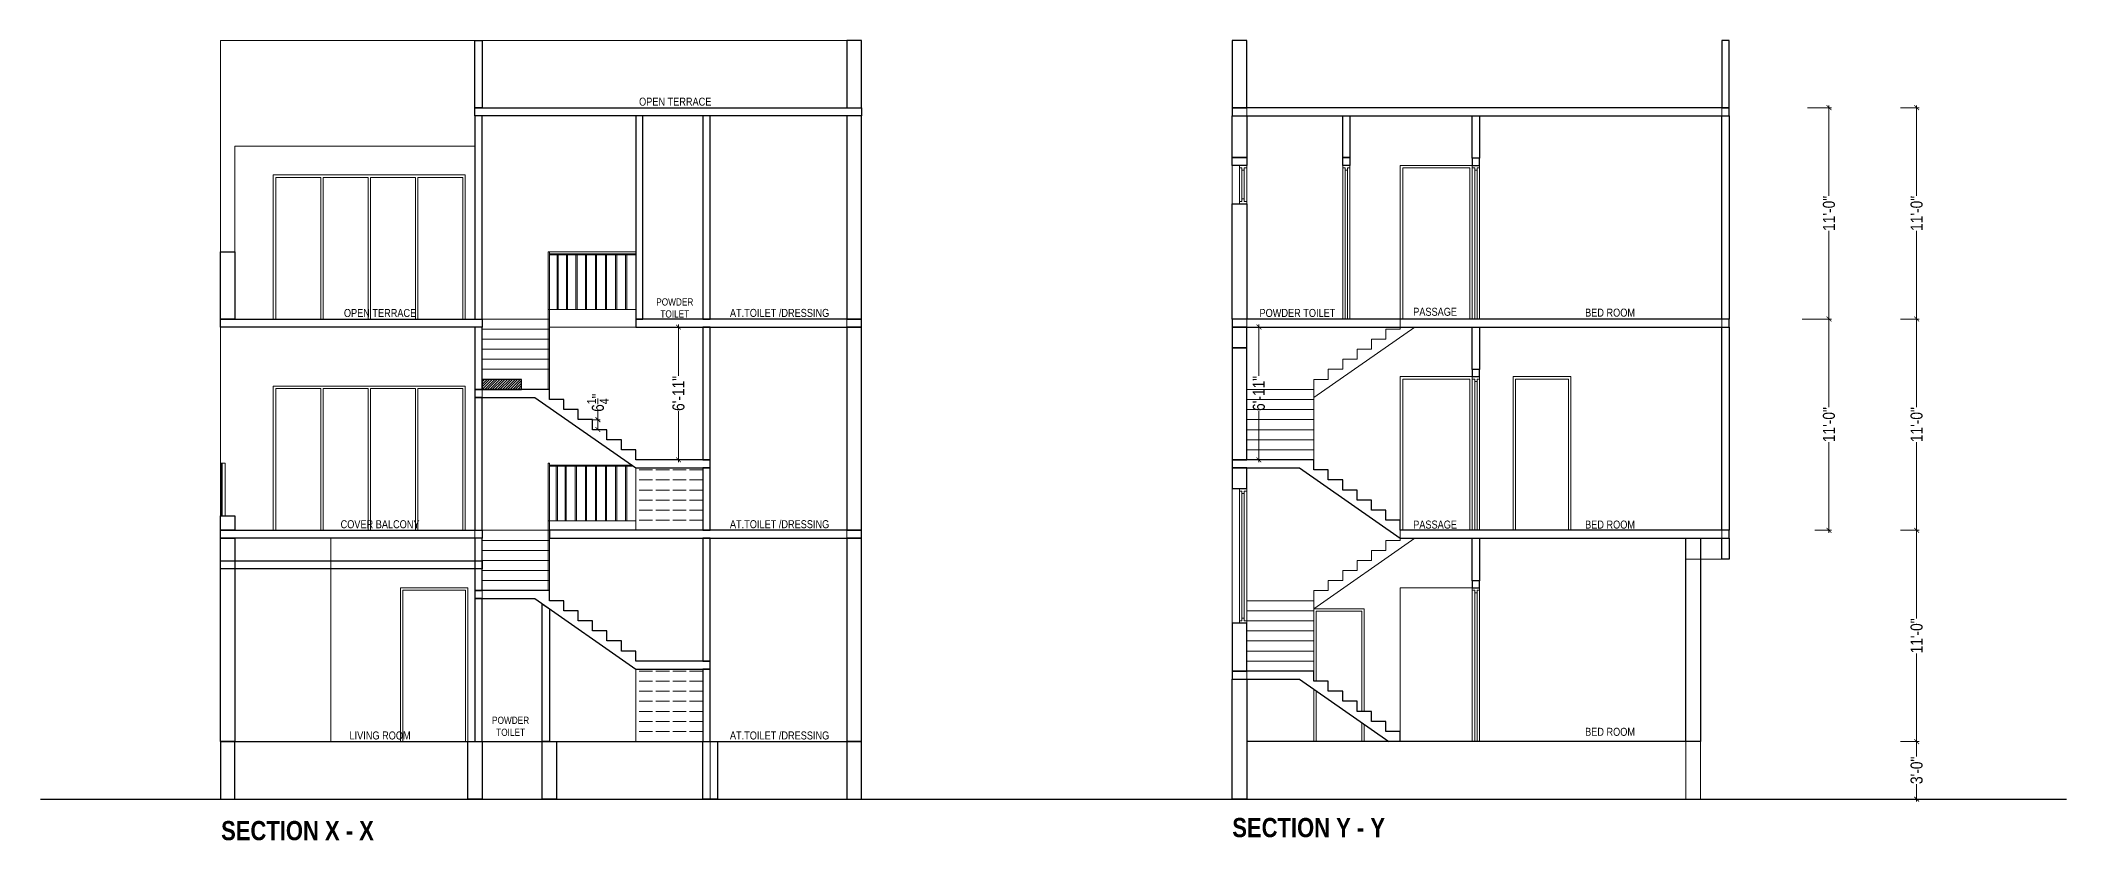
# Model space of a CAD drawing. Header units: millimetres. Extents: x 56222 to 3066687, y -650199 to -121287.
# Drawn here: x 152364 to 153630, y -177091 to -176591 of the extents above; entities that cross this region are included whole.
import ezdxf

# ---------------------------------------------------------------- set-up
doc = ezdxf.new("R2010")
doc.units = ezdxf.units.MM
doc.header["$MEASUREMENT"] = 0
doc.header["$PDMODE"] = 35
doc.linetypes.add('ACAD_ISO02W100', pattern=[15, 12, -3])
doc.layers.get('Defpoints').update_dxf_attribs({"color": 220})
for name, color, linetype, lineweight in [('ELEVATION ( SPIRAL STAIR )', 250, 'Continuous', 9), ('SECTION', 7, 'Continuous', 9), ('SECTION ( DIM )', 250, 'Continuous', 18), ('SECTION ( D~W~RaiL )', 250, 'Continuous', 18), ('SECTION ( PLine )', 251, 'Continuous', 30), ('SECTION ( SLAB PLine )', 104, 'Continuous', 30), ('X_SHEET', 7, 'Continuous', 9)]:
    doc.layers.add(name, color=color, linetype=linetype, lineweight=lineweight)
doc.layers.add('SECTION ( Text )', color=250, linetype='Continuous')
doc.styles.add("Cn_BT_0'-0", font='swissc.ttf')
doc.styles.add('Cn_BT_7½', font='swissc.ttf', dxfattribs={"height": 7.5})
doc.styles.add('KATHA', font='swissc.ttf')
doc.dimstyles.new('Cn_BT_7½', dxfattribs={"dimtxt": 9, "dimasz": 3, "dimexe": 1.5, "dimexo": 0, "dimgap": 0.09, "dimtad": 0, "dimdec": 3, "dimzin": 3, "dimdsep": 46, "dimlunit": 4, "dimtxsty": 'Cn_BT_7½', "dimblk": 'ARCHTICK', "dimcen": 0.09, "dimdle": 1.5, "dimclrd": 251, "dimclre": 251, "dimclrt": 14, "dimadec": 0, "dimazin": 0, "dimtfac": 0.75, "dimtdec": 3, "dimtofl": 0, "dimtmove": 0, "dimatfit": 3, "dimfxl": 0, "dimtolj": 1, "dimtzin": 0, "dimlwd": 15, "dimlwe": 15, "dimarcsym": 0})

# ---------------------------------------------------------------- blocks, each defined once
blk = doc.blocks.new('_ArchTick')
at = {"color": 0, "linetype": 'ByBlock', "const_width": 0.15}
blk.add_lwpolyline([(-0.5, -0.5), (0.5, 0.5)], dxfattribs=at)
blk = doc.blocks.new('*D525')
at = {"layer": 'Defpoints', "color": 0, "transparency": 16777216}
for p in [(153117.7, -176770.2), (153125.3, -176770.2), (153117.7, -176853.2)]:
    blk.add_point(p, dxfattribs=at)
at = {"layer": 'SECTION ( DIM )', "color": 251, "lineweight": 15, "transparency": 16777216}
for p, q in [((153117.7, -176770.2), (153126.8, -176770.2)), ((153125.3, -176768.7), (153125.3, -176800.7)), ((153125.3, -176854.7), (153125.3, -176822.7)), ((153117.7, -176853.2), (153126.8, -176853.2))]:
    blk.add_line(p, q, dxfattribs=at)
at = {"layer": 'SECTION ( DIM )', "color": 251, "lineweight": 15, "transparency": 16777216, "xscale": 3, "yscale": 3, "zscale": 3}
for p, rotation in [((153125.3, -176770.2), 90), ((153125.3, -176853.2), 270)]:
    blk.add_blockref('_ArchTick', p, dxfattribs=dict(at, rotation=rotation))
at = {"layer": 'SECTION ( DIM )', "color": 14, "transparency": 16777216, "insert": (153125.3, -176811.7), "char_height": 7.5, "attachment_point": 5, "rotation": 90, "style": 'Cn_BT_7½'}
blk.add_mtext('\\A1;6\'-11"', dxfattribs=at)
blk = doc.blocks.new('*D526')
at = {"layer": 'Defpoints', "color": 0, "transparency": 16777216}
for p in [(153464.8, -176765.2), (153481.6, -176765.2), (153472.8, -176897.2)]:
    blk.add_point(p, dxfattribs=at)
at = {"layer": 'SECTION ( DIM )', "color": 251, "lineweight": 15, "transparency": 16777216}
for p, q in [((153464.8, -176765.2), (153483.1, -176765.2)), ((153481.6, -176763.7), (153481.6, -176820.3)), ((153481.6, -176898.7), (153481.6, -176842.1)), ((153472.8, -176897.2), (153483.1, -176897.2))]:
    blk.add_line(p, q, dxfattribs=at)
at = {"layer": 'SECTION ( DIM )', "color": 251, "lineweight": 15, "transparency": 16777216, "xscale": 3, "yscale": 3, "zscale": 3}
for p, rotation in [((153481.6, -176765.2), 90), ((153481.6, -176897.2), 270)]:
    blk.add_blockref('_ArchTick', p, dxfattribs=dict(at, rotation=rotation))
at = {"layer": 'SECTION ( DIM )', "color": 14, "transparency": 16777216, "insert": (153481.6, -176831.2), "char_height": 7.5, "attachment_point": 5, "rotation": 90, "style": 'Cn_BT_7½'}
blk.add_mtext('\\A1;11\'-0"', dxfattribs=at)
blk = doc.blocks.new('*D527')
at = {"layer": 'Defpoints', "color": 0, "transparency": 16777216}
for p in [(153468.1, -176633.2), (153481.6, -176633.2), (153464.8, -176765.2)]:
    blk.add_point(p, dxfattribs=at)
at = {"layer": 'SECTION ( DIM )', "color": 251, "lineweight": 15, "transparency": 16777216}
for p, q in [((153468.1, -176633.2), (153483.1, -176633.2)), ((153481.6, -176631.7), (153481.6, -176688.3)), ((153481.6, -176766.7), (153481.6, -176710.1)), ((153464.8, -176765.2), (153483.1, -176765.2))]:
    blk.add_line(p, q, dxfattribs=at)
at = {"layer": 'SECTION ( DIM )', "color": 251, "lineweight": 15, "transparency": 16777216, "xscale": 3, "yscale": 3, "zscale": 3}
for p, rotation in [((153481.6, -176633.2), 90), ((153481.6, -176765.2), 270)]:
    blk.add_blockref('_ArchTick', p, dxfattribs=dict(at, rotation=rotation))
at = {"layer": 'SECTION ( DIM )', "color": 14, "transparency": 16777216, "insert": (153481.6, -176699.2), "char_height": 7.5, "attachment_point": 5, "rotation": 90, "style": 'Cn_BT_7½'}
blk.add_mtext('\\A1;11\'-0"', dxfattribs=at)
blk = doc.blocks.new('*D528')
at = {"layer": 'Defpoints', "color": 0, "transparency": 16777216}
for p in [(153526.2, -176897.2), (153526.2, -177029.2), (153536.4, -177029.2)]:
    blk.add_point(p, dxfattribs=at)
at = {"layer": 'SECTION ( DIM )', "color": 251, "lineweight": 15, "transparency": 16777216}
for p, q in [((153526.2, -176897.2), (153537.9, -176897.2)), ((153536.4, -176895.7), (153536.4, -176952.3)), ((153536.4, -177030.7), (153536.4, -176974.1)), ((153526.2, -177029.2), (153537.9, -177029.2))]:
    blk.add_line(p, q, dxfattribs=at)
at = {"layer": 'SECTION ( DIM )', "color": 251, "lineweight": 15, "transparency": 16777216, "xscale": 3, "yscale": 3, "zscale": 3}
for p, rotation in [((153536.4, -176897.2), 90), ((153536.4, -177029.2), 270)]:
    blk.add_blockref('_ArchTick', p, dxfattribs=dict(at, rotation=rotation))
at = {"layer": 'SECTION ( DIM )', "color": 14, "transparency": 16777216, "insert": (153536.4, -176963.2), "char_height": 7.5, "attachment_point": 5, "rotation": 90, "style": 'Cn_BT_7½'}
blk.add_mtext('\\A1;11\'-0"', dxfattribs=at)
blk = doc.blocks.new('*D529')
at = {"layer": 'Defpoints', "color": 0, "transparency": 16777216}
for p in [(153526.2, -177029.2), (153526.2, -177065.2), (153536.4, -177065.2)]:
    blk.add_point(p, dxfattribs=at)
at = {"layer": 'SECTION', "color": 251, "lineweight": 15, "transparency": 16777216}
for p, q in [((153526.2, -177029.2), (153537.9, -177029.2)), ((153536.4, -177027.7), (153536.4, -177038.6)), ((153536.4, -177066.7), (153536.4, -177055.8)), ((153526.2, -177065.2), (153537.9, -177065.2))]:
    blk.add_line(p, q, dxfattribs=at)
at = {"layer": 'SECTION', "color": 251, "lineweight": 15, "transparency": 16777216, "xscale": 3, "yscale": 3, "zscale": 3}
for p, rotation in [((153536.4, -177029.2), 90), ((153536.4, -177065.2), 270)]:
    blk.add_blockref('_ArchTick', p, dxfattribs=dict(at, rotation=rotation))
at = {"layer": 'SECTION', "color": 14, "transparency": 16777216, "insert": (153536.4, -177047.2), "char_height": 7.5, "attachment_point": 5, "rotation": 90, "style": 'Cn_BT_7½'}
blk.add_mtext('\\A1;3\'-0"', dxfattribs=at)
blk = doc.blocks.new('*D530')
at = {"layer": 'Defpoints', "color": 0, "transparency": 16777216}
for p in [(153526.2, -176765.2), (153536.4, -176765.2), (153526.2, -176897.2)]:
    blk.add_point(p, dxfattribs=at)
at = {"layer": 'SECTION ( DIM )', "color": 251, "lineweight": 15, "transparency": 16777216}
for p, q in [((153526.2, -176765.2), (153537.9, -176765.2)), ((153536.4, -176763.7), (153536.4, -176820.3)), ((153536.4, -176898.7), (153536.4, -176842.1)), ((153526.2, -176897.2), (153537.9, -176897.2))]:
    blk.add_line(p, q, dxfattribs=at)
at = {"layer": 'SECTION ( DIM )', "color": 251, "lineweight": 15, "transparency": 16777216, "xscale": 3, "yscale": 3, "zscale": 3}
for p, rotation in [((153536.4, -176765.2), 90), ((153536.4, -176897.2), 270)]:
    blk.add_blockref('_ArchTick', p, dxfattribs=dict(at, rotation=rotation))
at = {"layer": 'SECTION ( DIM )', "color": 14, "transparency": 16777216, "insert": (153536.4, -176831.2), "char_height": 7.5, "attachment_point": 5, "rotation": 90, "style": 'Cn_BT_7½'}
blk.add_mtext('\\A1;11\'-0"', dxfattribs=at)
blk = doc.blocks.new('*D531')
at = {"layer": 'Defpoints', "color": 0, "transparency": 16777216}
for p in [(153526.2, -176633.2), (153536.4, -176633.2), (153526.2, -176765.2)]:
    blk.add_point(p, dxfattribs=at)
at = {"layer": 'SECTION ( DIM )', "color": 251, "lineweight": 15, "transparency": 16777216}
for p, q in [((153526.2, -176633.2), (153537.9, -176633.2)), ((153536.4, -176631.7), (153536.4, -176688.3)), ((153536.4, -176766.7), (153536.4, -176710.1)), ((153526.2, -176765.2), (153537.9, -176765.2))]:
    blk.add_line(p, q, dxfattribs=at)
at = {"layer": 'SECTION ( DIM )', "color": 251, "lineweight": 15, "transparency": 16777216, "xscale": 3, "yscale": 3, "zscale": 3}
for p, rotation in [((153536.4, -176633.2), 90), ((153536.4, -176765.2), 270)]:
    blk.add_blockref('_ArchTick', p, dxfattribs=dict(at, rotation=rotation))
at = {"layer": 'SECTION ( DIM )', "color": 14, "transparency": 16777216, "insert": (153536.4, -176699.2), "char_height": 7.5, "attachment_point": 5, "rotation": 90, "style": 'Cn_BT_7½'}
blk.add_mtext('\\A1;11\'-0"', dxfattribs=at)
blk = doc.blocks.new('*D535')
at = {"layer": 'Defpoints', "color": 0, "transparency": 16777216}
for p in [(152757, -176770.2), (152757, -176853.2), (152762.6, -176853.2)]:
    blk.add_point(p, dxfattribs=at)
at = {"layer": 'SECTION', "color": 251, "lineweight": 15, "transparency": 16777216}
for p, q in [((152757, -176770.2), (152764.1, -176770.2)), ((152762.6, -176768.7), (152762.6, -176800.7)), ((152762.6, -176854.7), (152762.6, -176822.7)), ((152757, -176853.2), (152764.1, -176853.2))]:
    blk.add_line(p, q, dxfattribs=at)
at = {"layer": 'SECTION', "color": 251, "lineweight": 15, "transparency": 16777216, "xscale": 3, "yscale": 3, "zscale": 3}
for p, rotation in [((152762.6, -176770.2), 90), ((152762.6, -176853.2), 270)]:
    blk.add_blockref('_ArchTick', p, dxfattribs=dict(at, rotation=rotation))
at = {"layer": 'SECTION', "color": 14, "transparency": 16777216, "insert": (152762.6, -176811.7), "char_height": 7.5, "attachment_point": 5, "rotation": 90, "style": 'Cn_BT_7½'}
blk.add_mtext('\\A1;6\'-11"', dxfattribs=at)
blk = doc.blocks.new('*D536')
at = {"layer": 'Defpoints', "color": 0, "transparency": 16777216}
for p in [(152708.9, -176828.1), (152708.9, -176834.3), (152712.2, -176834.3)]:
    blk.add_point(p, dxfattribs=at)
at = {"layer": 'SECTION', "color": 251, "lineweight": 15, "transparency": 16777216}
for p, q in [((152708.9, -176828.1), (152713.7, -176828.1)), ((152712.2, -176828.1), (152712.2, -176822.8)), ((152712.2, -176834.3), (152712.2, -176826.6)), ((152708.9, -176834.3), (152713.7, -176834.3))]:
    blk.add_line(p, q, dxfattribs=at)
at = {"layer": 'SECTION', "color": 251, "lineweight": 15, "transparency": 16777216, "xscale": 3, "yscale": 3, "zscale": 3}
for p, rotation in [((152712.2, -176828.1), 90), ((152712.2, -176834.3), 270)]:
    blk.add_blockref('_ArchTick', p, dxfattribs=dict(at, rotation=rotation))
at = {"layer": 'SECTION', "color": 14, "transparency": 16777216, "insert": (152712.2, -176817.5), "char_height": 7.5, "attachment_point": 5, "rotation": 90, "style": 'Cn_BT_7½'}
blk.add_mtext('\\A1;6{\\H0.75x;\\S1/4;}"', dxfattribs=at)

msp = doc.modelspace()

# ---------------------------------------------------------------- hatches: boundary and pattern name
at = {"layer": 'SECTION'}
h = msp.add_hatch(dxfattribs=at)
h.set_pattern_fill('ANSI31', color=256, scale=9, style=0)
h.set_pattern_definition([(45, (152639.8758, -176809.2004), (-0.795495, 0.795495), [])])
h.paths.add_polyline_path([(152664.5315, -176809.2004), (152664.5315, -176802.9146), (152639.8758, -176802.9146), (152639.8758, -176809.2004)])

# ---------------------------------------------------------------- linework, layer by layer
at = {"layer": 'ELEVATION ( SPIRAL STAIR )', "color": 5}
msp.add_line((152476.3803, -176921.2004), (152635.3758, -176921.2004), dxfattribs=at)
at = {"layer": 'SECTION'}
for p, q in [((152476.3803, -176902.2004), (152476.3803, -176591.2004)), ((152476.3803, -176591.2004), (152876.8758, -176591.2004)), ((152635.3758, -176765.2004), (152635.3758, -176591.2004)), ((152639.8758, -176633.2004), (152639.8758, -176591.2004)), ((152867.8758, -176633.2004), (152867.8758, -176591.2004)), ((152876.8758, -177065.2004), (152876.8758, -176591.2004)), ((153108.7107, -177065.2004), (153108.7107, -176591.2004)), ((153117.7107, -176853.2004), (153117.7107, -176591.2004)), ((153414.7107, -176915.2004), (153414.7107, -176591.2004)), ((153419.2107, -176915.2004), (153419.2107, -176591.2004)), ((152639.8758, -176902.2004), (152639.8758, -176638.2004)), ((152735.8758, -176770.2004), (152735.8758, -176638.2004)), ((152740.3758, -176765.2004), (152740.3758, -176638.2004)), ((152777.8758, -176765.2004), (152777.8758, -176638.2004)), ((152782.3758, -176765.2004), (152782.3758, -176638.2004)), ((152867.8758, -177065.2004), (152867.8758, -176638.2004)), ((153177.7107, -176765.2004), (153177.7107, -176638.2004)), ((153182.2107, -176765.2004), (153182.2107, -176638.2004)), ((153258.7107, -176765.2004), (153258.7107, -176638.2004)), ((153263.2107, -176765.2004), (153263.2107, -176638.2004)), ((153108.7107, -176664.2004), (153117.7107, -176664.2004)), ((153182.2107, -176664.2004), (153177.7107, -176664.2004)), ((153258.7107, -176664.7004), (153263.2107, -176664.7004)), ((153108.7107, -176669.2004), (153117.7107, -176669.2004)), ((153182.2107, -176669.2004), (153177.7107, -176669.2004)), ((153258.7107, -176669.2004), (153263.2107, -176669.2004)), ((153108.7107, -176693.2004), (153117.7107, -176693.2004)), ((152681.1758, -176723.2004), (152735.8758, -176723.2004)), ((152681.8758, -176809.2004), (152681.8758, -176723.2004)), ((152681.8758, -176765.2004), (152639.8758, -176765.2004)), ((152681.1758, -176759.2004), (152735.8758, -176759.2004)), ((153108.7107, -176765.2004), (153182.2107, -176765.2004)), ((152635.3758, -177029.2004), (152635.3758, -176770.2004)), ((152681.8758, -176771.4861), (152639.8758, -176771.4861)), ((152681.8758, -176777.7718), (152639.8758, -176777.7718)), ((152777.8758, -176770.2004), (152681.8758, -176770.2004)), ((152777.8758, -176853.2004), (152777.8758, -176770.2004)), ((152782.3758, -176897.2004), (152782.3758, -176770.2004)), ((153108.7107, -176770.2004), (153182.2107, -176770.2004)), ((153258.7107, -176897.2004), (153258.7107, -176770.2004)), ((153263.2107, -176897.2004), (153263.2107, -176770.2004)), ((152681.8758, -176784.0575), (152639.8758, -176784.0575)), ((152681.8758, -176790.3432), (152639.8758, -176790.3432)), ((152681.8758, -176796.6289), (152639.8758, -176796.6289)), ((153159.7107, -176853.2004), (153159.7107, -176802.9146)), ((153258.7107, -176796.7004), (153263.2107, -176796.7004)), ((153258.7107, -176801.2004), (153263.2107, -176801.2004)), ((153159.7107, -176815.4861), (153117.7107, -176815.4861)), ((152639.8758, -176953.7718), (152639.8758, -176826.7718)), ((153159.7107, -176821.7718), (153117.7107, -176821.7718)), ((153159.7107, -176828.0575), (153117.7107, -176828.0575)), ((153159.7107, -176834.3432), (153117.7107, -176834.3432)), ((153159.7107, -176840.6289), (153117.7107, -176840.6289)), ((152681.8758, -176934.9146), (152681.8758, -176855.2004)), ((153159.7107, -176846.9146), (153117.7107, -176846.9146)), ((152734.3875, -176857.1609), (152733.3852, -176856.4609)), ((152735.8758, -176897.2004), (152735.8758, -176858.2004)), ((152777.8758, -176897.2004), (152777.8758, -176858.2004)), ((153117.7107, -177065.2004), (153117.7107, -176858.2004)), ((153108.7107, -176871.2004), (153117.7107, -176871.2004)), ((152681.1758, -176891.2004), (152735.8758, -176891.2004)), ((152476.3803, -176897.2004), (152639.8758, -176897.2004)), ((152476.3803, -176902.2004), (152476.3803, -176897.2004)), ((152476.3803, -177065.2004), (152476.3803, -176902.2004)), ((152476.3803, -176902.2004), (152639.8758, -176902.2004)), ((152485.3803, -177065.2004), (152485.3803, -176902.2004)), ((152545.3803, -177029.2004), (152545.3803, -176902.2004)), ((152681.8758, -176897.2004), (152639.8758, -176897.2004)), ((152681.8758, -176903.4861), (152639.8758, -176903.4861)), ((152681.8758, -176897.2004), (152876.8758, -176897.2004)), ((152681.8758, -176902.2004), (152876.8758, -176902.2004)), ((152777.8758, -176978.9146), (152777.8758, -176902.2004)), ((152782.3758, -177065.2004), (152782.3758, -176902.2004)), ((153258.7107, -177029.2004), (153258.7107, -176902.2004)), ((153263.2107, -177029.2004), (153263.2107, -176902.2004)), ((153392.2107, -177065.2004), (153392.2107, -176902.2004)), ((153401.2107, -177065.2004), (153401.2107, -176902.2004)), ((152681.8758, -176909.7718), (152639.8758, -176909.7718)), ((152681.8758, -176916.0575), (152639.8758, -176916.0575)), ((153392.2107, -176915.2004), (153419.2107, -176915.2004)), ((152681.8758, -176922.3432), (152639.8758, -176922.3432)), ((152681.8758, -176928.6289), (152639.8758, -176928.6289)), ((153258.7107, -176928.7004), (153263.2107, -176928.7004)), ((153159.7107, -176985.2004), (153159.7107, -176934.9146)), ((153258.7107, -176933.2004), (153263.2107, -176933.2004)), ((153117.7107, -176955.2004), (153108.7107, -176955.2004)), ((153159.7107, -176947.4861), (153117.7107, -176947.4861)), ((153159.7107, -176953.7718), (153117.7107, -176953.7718)), ((152639.8758, -177029.2004), (152639.8758, -176958.7718)), ((153159.7107, -176960.0575), (153117.7107, -176960.0575)), ((153159.7107, -176966.3432), (153117.7107, -176966.3432)), ((153159.7107, -176972.6289), (153117.7107, -176972.6289)), ((153159.7107, -176978.9146), (153117.7107, -176978.9146)), ((152735.8758, -177029.2004), (152735.8758, -176983.9146)), ((152777.8758, -177065.2004), (152777.8758, -176983.9146)), ((152476.3803, -177029.2004), (152876.8758, -177029.2004)), ((152363.8842, -177065.2004), (153028.0594, -177065.2004))]:
    msp.add_line(p, q, dxfattribs=at)
at = {"layer": 'SECTION', "color": 6, "linetype": 'ACAD_ISO02W100', "ltscale": 0.7}
for p, q in [((152777.8758, -176859.4861), (152735.8758, -176859.4861)), ((152777.8758, -176865.7718), (152735.8758, -176865.7718)), ((152777.8758, -176872.0575), (152735.8758, -176872.0575)), ((152777.8758, -176878.3432), (152735.8758, -176878.3432)), ((152777.8758, -176884.6289), (152735.8758, -176884.6289)), ((152777.8758, -176890.9146), (152735.8758, -176890.9146)), ((152777.8758, -176985.2004), (152735.8758, -176985.2004)), ((152777.8758, -176991.4861), (152735.8758, -176991.4861)), ((152777.8758, -176997.7718), (152735.8758, -176997.7718)), ((152777.8758, -177004.0575), (152735.8758, -177004.0575)), ((152777.8758, -177010.3432), (152735.8758, -177010.3432)), ((152777.8758, -177016.6289), (152735.8758, -177016.6289)), ((152777.8758, -177022.9146), (152735.8758, -177022.9146))]:
    msp.add_line(p, q, dxfattribs=at)
at = {"layer": 'SECTION'}
for points in [[(152635.3758, -176633.2004), (152876.8758, -176633.2004), (152876.8758, -176638.2004), (152635.3758, -176638.2004)], [(152485.3803, -176765.2004), (152485.3803, -176657.2004), (152635.3758, -176657.2004), (152635.3758, -176765.2004)], [(152681.8758, -176723.2004), (152681.1758, -176723.2004), (152681.1758, -176809.2004), (152681.8758, -176809.2004)], [(152735.8758, -176724.4609), (152735.8758, -176725.1609), (152681.8758, -176725.1609), (152681.8758, -176724.4609)], [(152687.4039, -176759.2004), (152686.7039, -176759.2004), (152686.7039, -176725.1609), (152687.4039, -176725.1609)], [(152693.2573, -176759.2004), (152692.5573, -176759.2004), (152692.5573, -176725.1609), (152693.2573, -176725.1609)], [(152699.1666, -176759.2004), (152698.4666, -176759.2004), (152698.4666, -176725.1609), (152699.1666, -176725.1609)], [(152705.0758, -176759.2004), (152704.3758, -176759.2004), (152704.3758, -176725.1609), (152705.0758, -176725.1609)], [(152711.3758, -176759.2004), (152710.6758, -176759.2004), (152710.6758, -176725.1609), (152711.3758, -176725.1609)], [(152717.6758, -176759.2004), (152716.9758, -176759.2004), (152716.9758, -176725.1609), (152717.6758, -176725.1609)], [(152723.9758, -176759.2004), (152723.2758, -176759.2004), (152723.2758, -176725.1609), (152723.9758, -176725.1609)], [(152730.2758, -176759.2004), (152729.5758, -176759.2004), (152729.5758, -176725.1609), (152730.2758, -176725.1609)], [(152476.3803, -176765.2004), (152639.8758, -176765.2004), (152639.8758, -176770.2004), (152476.3803, -176770.2004)], [(152735.8758, -176770.2004), (152876.8758, -176770.2004), (152876.8758, -176765.2004), (152735.8758, -176765.2004)], [(152782.3758, -176858.2004), (152782.3758, -176853.2004), (152735.8758, -176853.2004), (152735.8758, -176846.9146), (152726.8758, -176846.9146), (152726.8758, -176840.6289), (152717.8758, -176840.6289), (152717.8758, -176834.3432), (152708.8758, -176834.3432), (152708.8758, -176828.0575), (152699.8758, -176828.0575), (152699.8758, -176821.7718), (152690.8758, -176821.7718), (152690.8758, -176815.4861), (152681.8758, -176815.4861), (152681.8758, -176809.2004), (152635.3758, -176809.2004), (152635.3758, -176814.2004), (152672.8758, -176814.2004), (152735.8758, -176858.2004)], [(152681.8758, -176855.2004), (152681.1758, -176855.2004), (152681.1758, -176934.9146), (152681.8758, -176934.9146)], [(152733.3852, -176856.4609), (152734.3875, -176857.1609), (152681.8758, -176857.1609), (152681.8758, -176856.4609)], [(152686.8993, -176891.2004), (152686.1993, -176891.2004), (152686.1993, -176857.1609), (152686.8993, -176857.1609)], [(152692.4758, -176891.2004), (152691.7758, -176891.2004), (152691.7758, -176857.1609), (152692.4758, -176857.1609)], [(152698.7758, -176891.2004), (152698.0758, -176891.2004), (152698.0758, -176857.1609), (152698.7758, -176857.1609)], [(152705.0758, -176891.2004), (152704.3758, -176891.2004), (152704.3758, -176857.1609), (152705.0758, -176857.1609)], [(152711.3758, -176891.2004), (152710.6758, -176891.2004), (152710.6758, -176857.1609), (152711.3758, -176857.1609)], [(152717.6758, -176891.2004), (152716.9758, -176891.2004), (152716.9758, -176857.1609), (152717.6758, -176857.1609)], [(152723.9758, -176891.2004), (152723.2758, -176891.2004), (152723.2758, -176857.1609), (152723.9758, -176857.1609)], [(152730.2758, -176891.2004), (152729.5758, -176891.2004), (152729.5758, -176857.1609), (152730.2758, -176857.1609)], [(153419.2107, -176915.2004), (153414.7107, -176915.2004), (153414.7107, -176902.2004), (153419.2107, -176902.2004)], [(152782.3758, -176983.9146), (152782.3758, -176978.9146), (152735.8758, -176978.9146), (152735.8758, -176972.6289), (152726.8758, -176972.6289), (152726.8758, -176966.3432), (152717.8758, -176966.3432), (152717.8758, -176960.0575), (152708.8758, -176960.0575), (152708.8758, -176953.7718), (152699.8758, -176953.7718), (152699.8758, -176947.4861), (152690.8758, -176947.4861), (152690.8758, -176941.2004), (152681.8758, -176941.2004), (152681.8758, -176934.9146), (152635.3758, -176934.9146), (152635.3758, -176939.9146), (152672.8758, -176939.9146), (152735.8758, -176983.9146)]]:
    msp.add_lwpolyline(points, close=True, dxfattribs=at)
for points in [[(152476.3803, -176765.2004), (152476.3803, -176723.2004), (152485.3803, -176723.2004), (152485.3803, -176765.2004)], [(153260.2107, -176765.2004), (153213.7107, -176765.2004), (153213.7107, -176771.4861), (153204.7107, -176771.4861), (153204.7107, -176777.7718), (153195.7107, -176777.7718), (153195.7107, -176784.0575), (153186.7107, -176784.0575), (153186.7107, -176790.3432), (153177.7107, -176790.3432), (153177.7107, -176796.6289), (153168.7107, -176796.6289), (153168.7107, -176802.9146), (153159.7107, -176802.9146), (153159.7107, -176809.2004), (153117.7107, -176809.2004)], [(153159.7107, -176814.2004), (153222.7107, -176770.2004), (153291.2499, -176770.2004)], [(152476.3803, -176897.2004), (152476.3803, -176888.2004), (152485.3803, -176888.2004), (152485.3803, -176897.2004)], [(153260.2107, -176897.2004), (153213.7107, -176897.2004), (153213.7107, -176903.4861), (153204.7107, -176903.4861), (153204.7107, -176909.7718), (153195.7107, -176909.7718), (153195.7107, -176916.0575), (153186.7107, -176916.0575), (153186.7107, -176922.3432), (153177.7107, -176922.3432), (153177.7107, -176928.6289), (153168.7107, -176928.6289), (153168.7107, -176934.9146), (153159.7107, -176934.9146), (153159.7107, -176941.2004), (153117.7107, -176941.2004)], [(153159.7107, -176946.2004), (153222.7107, -176902.2004), (153291.2499, -176902.2004)], [(153159.7107, -176991.4861), (153159.7107, -176946.2004), (153191.2107, -176946.2004), (153191.2107, -177010.3432)], [(153161.2107, -176991.4861), (153161.2107, -176947.7004), (153189.7107, -176947.7004), (153189.7107, -177010.3432)], [(153159.7107, -177029.2004), (153159.7107, -176996.4861)], [(153161.2107, -177029.2004), (153161.2107, -176997.5337)], [(153189.7107, -177017.4384), (153189.7107, -177029.2004)], [(153191.2107, -177018.4861), (153191.2107, -177029.2004)]]:
    msp.add_lwpolyline(points, dxfattribs=at)
at = {"layer": 'SECTION ( D~W~RaiL )'}
for points in [[(152509.3758, -176765.2004), (152509.3758, -176675.2004), (152629.3758, -176675.2004), (152629.3758, -176765.2004), (152509.3758, -176765.2004)], [(153258.7107, -176765.2004), (153258.7107, -176669.2004), (153213.7107, -176669.2004), (153213.7107, -176765.2004)], [(153257.2107, -176765.2004), (153257.2107, -176670.7004), (153215.2107, -176670.7004), (153215.2107, -176765.2004)], [(153258.7107, -176897.2004), (153258.7107, -176801.2004), (153213.7107, -176801.2004), (153213.7107, -176897.2004)], [(153257.2107, -176897.2004), (153257.2107, -176802.7004), (153215.2107, -176802.7004), (153215.2107, -176897.2004)], [(153284.2107, -176897.2004), (153284.2107, -176801.2004), (153320.2107, -176801.2004), (153320.2107, -176897.2004)], [(153285.7107, -176897.2004), (153285.7107, -176802.7004), (153318.7107, -176802.7004), (153318.7107, -176897.2004)], [(152509.3758, -176897.2004), (152509.3758, -176807.2004), (152629.3758, -176807.2004), (152629.3758, -176897.2004), (152509.3758, -176897.2004)], [(152588.8803, -177029.2004), (152588.8803, -176933.2004), (152630.8803, -176933.2004), (152630.8803, -177029.2004)], [(152590.3803, -177029.2004), (152590.3803, -176934.7004), (152629.3803, -176934.7004), (152629.3803, -177029.2004)], [(153258.7107, -177029.2004), (153258.7107, -176933.2004), (153213.7107, -176933.2004), (153213.7107, -177029.2004)]]:
    msp.add_lwpolyline(points, dxfattribs=at)
for points in [[(152510.8758, -176765.2004), (152539.0008, -176765.2004), (152539.0008, -176676.7004), (152510.8758, -176676.7004)], [(152540.5008, -176765.2004), (152568.6258, -176765.2004), (152568.6258, -176676.7004), (152540.5008, -176676.7004)], [(152570.1258, -176765.2004), (152598.2508, -176765.2004), (152598.2508, -176676.7004), (152570.1258, -176676.7004)], [(152599.7508, -176765.2004), (152627.8758, -176765.2004), (152627.8758, -176676.7004), (152599.7508, -176676.7004)], [(153117.7107, -176693.2004), (153117.7107, -176691.7004), (153116.2107, -176691.7004), (153116.2107, -176690.2004), (153114.7107, -176690.2004), (153114.7107, -176672.2004), (153116.2107, -176672.2004), (153116.2107, -176670.7004), (153117.7107, -176670.7004), (153117.7107, -176669.2004), (153113.2107, -176669.2004), (153113.2107, -176670.7004), (153114.7107, -176670.7004), (153114.7107, -176672.2004), (153116.2107, -176672.2004), (153116.2107, -176690.2004), (153114.7107, -176690.2004), (153114.7107, -176691.7004), (153113.2107, -176691.7004), (153113.2107, -176693.2004), (153117.7107, -176693.2004), (153117.7107, -176669.2004), (153113.2107, -176669.2004), (153113.2107, -176693.2004)], [(153182.2107, -176765.2004), (153182.2107, -176765.2004), (153180.7107, -176765.2004), (153180.7107, -176765.2004), (153179.2107, -176765.2004), (153179.2107, -176672.2004), (153180.7107, -176672.2004), (153180.7107, -176670.7004), (153182.2107, -176670.7004), (153182.2107, -176669.2004), (153177.7107, -176669.2004), (153177.7107, -176670.7004), (153179.2107, -176670.7004), (153179.2107, -176672.2004), (153180.7107, -176672.2004), (153180.7107, -176765.2004), (153179.2107, -176765.2004), (153179.2107, -176765.2004), (153177.7107, -176765.2004), (153177.7107, -176765.2004), (153182.2107, -176765.2004), (153182.2107, -176669.2004), (153177.7107, -176669.2004), (153177.7107, -176765.2004)], [(153263.2107, -176765.2004), (153263.2107, -176765.2004), (153261.7107, -176765.2004), (153261.7107, -176765.2004), (153260.2107, -176765.2004), (153260.2107, -176672.2004), (153261.7107, -176672.2004), (153261.7107, -176670.7004), (153263.2107, -176670.7004), (153263.2107, -176669.2004), (153258.7107, -176669.2004), (153258.7107, -176670.7004), (153260.2107, -176670.7004), (153260.2107, -176672.2004), (153261.7107, -176672.2004), (153261.7107, -176765.2004), (153260.2107, -176765.2004), (153260.2107, -176765.2004), (153258.7107, -176765.2004), (153258.7107, -176765.2004), (153263.2107, -176765.2004), (153263.2107, -176669.2004), (153258.7107, -176669.2004), (153258.7107, -176765.2004)], [(153263.2107, -176897.2004), (153263.2107, -176897.2004), (153261.7107, -176897.2004), (153261.7107, -176897.2004), (153260.2107, -176897.2004), (153260.2107, -176804.2004), (153261.7107, -176804.2004), (153261.7107, -176802.7004), (153263.2107, -176802.7004), (153263.2107, -176801.2004), (153258.7107, -176801.2004), (153258.7107, -176802.7004), (153260.2107, -176802.7004), (153260.2107, -176804.2004), (153261.7107, -176804.2004), (153261.7107, -176897.2004), (153260.2107, -176897.2004), (153260.2107, -176897.2004), (153258.7107, -176897.2004), (153258.7107, -176897.2004), (153263.2107, -176897.2004), (153263.2107, -176801.2004), (153258.7107, -176801.2004), (153258.7107, -176897.2004)], [(152510.8758, -176897.2004), (152539.0008, -176897.2004), (152539.0008, -176808.7004), (152510.8758, -176808.7004)], [(152540.5008, -176897.2004), (152568.6258, -176897.2004), (152568.6258, -176808.7004), (152540.5008, -176808.7004)], [(152570.1258, -176897.2004), (152598.2508, -176897.2004), (152598.2508, -176808.7004), (152570.1258, -176808.7004)], [(152599.7508, -176897.2004), (152627.8758, -176897.2004), (152627.8758, -176808.7004), (152599.7508, -176808.7004)], [(152476.3803, -176888.2004), (152476.3803, -176855.2004), (152479.3803, -176855.2004), (152479.3803, -176888.2004), (152477.4702, -176888.2004), (152477.4702, -176855.2004), (152479.3803, -176855.2004), (152479.3803, -176888.2004), (152477.0803, -176888.2004), (152477.0803, -176855.2004), (152479.3803, -176855.2004), (152479.3803, -176888.2004), (152476.3803, -176888.2004)], [(153117.7107, -176955.2004), (153117.7107, -176953.7004), (153116.2107, -176953.7004), (153116.2107, -176952.2004), (153114.7107, -176952.2004), (153114.7107, -176874.2004), (153116.2107, -176874.2004), (153116.2107, -176872.7004), (153117.7107, -176872.7004), (153117.7107, -176871.2004), (153113.2107, -176871.2004), (153113.2107, -176872.7004), (153114.7107, -176872.7004), (153114.7107, -176874.2004), (153116.2107, -176874.2004), (153116.2107, -176952.2004), (153114.7107, -176952.2004), (153114.7107, -176953.7004), (153113.2107, -176953.7004), (153113.2107, -176955.2004), (153117.7107, -176955.2004), (153117.7107, -176871.2004), (153113.2107, -176871.2004), (153113.2107, -176955.2004)], [(153263.2107, -177029.2004), (153263.2107, -177029.2004), (153261.7107, -177029.2004), (153261.7107, -177029.2004), (153260.2107, -177029.2004), (153260.2107, -176936.2004), (153261.7107, -176936.2004), (153261.7107, -176934.7004), (153263.2107, -176934.7004), (153263.2107, -176933.2004), (153258.7107, -176933.2004), (153258.7107, -176934.7004), (153260.2107, -176934.7004), (153260.2107, -176936.2004), (153261.7107, -176936.2004), (153261.7107, -177029.2004), (153260.2107, -177029.2004), (153260.2107, -177029.2004), (153258.7107, -177029.2004), (153258.7107, -177029.2004), (153263.2107, -177029.2004), (153263.2107, -176933.2004), (153258.7107, -176933.2004), (153258.7107, -177029.2004)]]:
    msp.add_lwpolyline(points, close=True, dxfattribs=at)
at = {"layer": 'SECTION ( PLine )'}
msp.add_line((152476.3803, -177029.2004), (152876.8758, -177029.2004), dxfattribs=at)
for points in [[(152635.3758, -176591.2004), (152639.8758, -176591.2004), (152639.8758, -176633.2004), (152635.3758, -176633.2004)], [(152867.8758, -176633.2004), (152876.8758, -176633.2004), (152876.8758, -176591.2004), (152867.8758, -176591.2004)], [(153108.7107, -176633.2004), (153117.7107, -176633.2004), (153117.7107, -176591.2004), (153108.7107, -176591.2004)], [(153414.7107, -176633.2004), (153419.2107, -176633.2004), (153419.2107, -176591.2004), (153414.7107, -176591.2004)], [(152635.3758, -176765.2004), (152639.8758, -176765.2004), (152639.8758, -176638.2004), (152635.3758, -176638.2004)], [(152735.8758, -176765.2004), (152740.3758, -176765.2004), (152740.3758, -176638.2004), (152735.8758, -176638.2004)], [(152777.8758, -176765.2004), (152782.3758, -176765.2004), (152782.3758, -176638.2004), (152777.8758, -176638.2004)], [(152867.8758, -176765.2004), (152876.8758, -176765.2004), (152876.8758, -176638.2004), (152867.8758, -176638.2004)], [(153117.7107, -176664.2004), (153108.7107, -176664.2004), (153108.7107, -176638.2004), (153117.7107, -176638.2004)], [(153182.2107, -176664.2004), (153177.7107, -176664.2004), (153177.7107, -176638.2004), (153182.2107, -176638.2004)], [(153263.2107, -176664.7004), (153258.7107, -176664.7004), (153258.7107, -176638.2004), (153263.2107, -176638.2004)], [(153419.2107, -176765.2004), (153414.7107, -176765.2004), (153414.7107, -176638.2004), (153419.2107, -176638.2004)], [(153108.7107, -176693.2004), (153117.7107, -176693.2004), (153117.7107, -176765.2004), (153108.7107, -176765.2004)], [(152476.3803, -176723.2004), (152485.3803, -176723.2004), (152485.3803, -176765.2004), (152476.3803, -176765.2004)], [(152635.3758, -176809.2004), (152639.8758, -176809.2004), (152639.8758, -176770.2004), (152635.3758, -176770.2004)], [(152777.8758, -176853.2004), (152782.3758, -176853.2004), (152782.3758, -176770.2004), (152777.8758, -176770.2004)], [(152867.8758, -176897.2004), (152876.8758, -176897.2004), (152876.8758, -176770.2004), (152867.8758, -176770.2004)], [(153263.2107, -176796.7004), (153258.7107, -176796.7004), (153258.7107, -176770.2004), (153263.2107, -176770.2004)], [(153419.2107, -176897.2004), (153414.7107, -176897.2004), (153414.7107, -176770.2004), (153419.2107, -176770.2004)], [(153108.7107, -176853.2004), (153117.7107, -176853.2004), (153117.7107, -176783.2004), (153108.7107, -176783.2004)], [(152664.5315, -176809.2004), (152664.5315, -176802.9146), (152639.8758, -176802.9146), (152639.8758, -176809.2004)], [(152635.3758, -176897.2004), (152639.8758, -176897.2004), (152639.8758, -176814.2004), (152635.3758, -176814.2004)], [(152777.8758, -176897.2004), (152782.3758, -176897.2004), (152782.3758, -176858.2004), (152777.8758, -176858.2004)], [(152777.8758, -176897.2004), (152782.3758, -176897.2004), (152782.3758, -176858.2004), (152777.8758, -176858.2004)], [(152476.3803, -176888.2004), (152485.3803, -176888.2004), (152485.3803, -176897.2004), (152476.3803, -176897.2004)], [(152485.3803, -177029.2004), (152476.3803, -177029.2004), (152476.3803, -176902.2004), (152485.3803, -176902.2004)], [(152635.3758, -176934.9146), (152639.8758, -176934.9146), (152639.8758, -176902.2004), (152635.3758, -176902.2004)], [(152777.8758, -176978.9146), (152782.3758, -176978.9146), (152782.3758, -176902.2004), (152777.8758, -176902.2004)], [(152867.8758, -177029.2004), (152876.8758, -177029.2004), (152876.8758, -176902.2004), (152867.8758, -176902.2004)], [(153263.2107, -176928.7004), (153258.7107, -176928.7004), (153258.7107, -176902.2004), (153263.2107, -176902.2004)], [(153401.2107, -177029.2004), (153392.2107, -177029.2004), (153392.2107, -176902.2004), (153401.2107, -176902.2004)], [(153419.2107, -176915.2004), (153414.7107, -176915.2004), (153414.7107, -176902.2004), (153419.2107, -176902.2004)], [(152635.3758, -177029.2004), (152639.8758, -177029.2004), (152639.8758, -176939.9146), (152635.3758, -176939.9146)], [(152681.8758, -177029.2004), (152677.3758, -177029.2004), (152677.3758, -176943.0575), (152681.8758, -176946.2004)], [(153108.7107, -176985.2004), (153117.7107, -176985.2004), (153117.7107, -176955.2004), (153108.7107, -176955.2004)], [(152777.8758, -177029.2004), (152782.3758, -177029.2004), (152782.3758, -176983.9146), (152777.8758, -176983.9146)], [(153117.7107, -177065.2004), (153108.7107, -177065.2004), (153108.7107, -176990.2004), (153117.7107, -176990.2004)], [(152476.3803, -177065.2004), (152485.3803, -177065.2004), (152485.3803, -177029.2004), (152476.3803, -177029.2004)], [(152639.8758, -177065.2004), (152630.8758, -177065.2004), (152630.8758, -177029.2004), (152639.8758, -177029.2004)], [(152686.3758, -177065.2004), (152677.3758, -177065.2004), (152677.3758, -177029.2004), (152686.3758, -177029.2004)], [(152786.8758, -177065.2004), (152777.8758, -177065.2004), (152777.8758, -177029.2004), (152786.8758, -177029.2004)], [(152867.8758, -177065.2004), (152876.8758, -177065.2004), (152876.8758, -177029.2004), (152867.8758, -177029.2004)]]:
    msp.add_lwpolyline(points, close=True, dxfattribs=at)
for points in [[(153401.2107, -177029.2004), (153117.7107, -177029.2004)], [(152363.8842, -177065.2004), (153028.0593, -177065.2004)], [(152965.8566, -177065.2004), (153630.0317, -177065.2004)]]:
    msp.add_lwpolyline(points, dxfattribs=at)
at = {"layer": 'SECTION ( SLAB PLine )', "color": 1}
for points in [[(152635.3758, -176633.2004), (152876.8758, -176633.2004), (152876.8758, -176638.2004), (152635.3758, -176638.2004)], [(153108.7107, -176638.2004), (153419.2107, -176638.2004), (153419.2107, -176633.2004), (153108.7107, -176633.2004)], [(153117.7107, -176669.2004), (153108.7107, -176669.2004), (153108.7107, -176664.2004), (153117.7107, -176664.2004)], [(153182.2107, -176669.2004), (153177.7107, -176669.2004), (153177.7107, -176664.2004), (153182.2107, -176664.2004)], [(153258.7107, -176669.2004), (153263.2107, -176669.2004), (153263.2107, -176664.7004), (153258.7107, -176664.7004)], [(152476.3803, -176765.2004), (152639.8758, -176765.2004), (152639.8758, -176770.2004), (152476.3803, -176770.2004)], [(152735.8758, -176770.2004), (152876.8758, -176770.2004), (152876.8758, -176765.2004), (152735.8758, -176765.2004)], [(153108.7107, -176770.2004), (153419.2107, -176770.2004), (153419.2107, -176765.2004), (153108.7107, -176765.2004)], [(153108.7107, -176783.2004), (153117.7107, -176783.2004), (153117.7107, -176770.2004), (153108.7107, -176770.2004)], [(153258.7107, -176801.2004), (153263.2107, -176801.2004), (153263.2107, -176796.7004), (153258.7107, -176796.7004)], [(152782.3758, -176858.2004), (152782.3758, -176853.2004), (152735.8758, -176853.2004), (152735.8758, -176846.9146), (152726.8758, -176846.9146), (152726.8758, -176840.6289), (152717.8758, -176840.6289), (152717.8758, -176834.3432), (152708.8758, -176834.3432), (152708.8758, -176828.0575), (152699.8758, -176828.0575), (152699.8758, -176821.7718), (152690.8758, -176821.7718), (152690.8758, -176815.4861), (152681.8758, -176815.4861), (152681.8758, -176809.2004), (152635.3758, -176809.2004), (152635.3758, -176814.2004), (152672.8758, -176814.2004), (152735.8758, -176858.2004)], [(153419.2107, -176902.2004), (153419.2107, -176897.2004), (153213.7107, -176897.2004), (153213.7107, -176890.9146), (153204.7107, -176890.9146), (153204.7107, -176884.6289), (153195.7107, -176884.6289), (153195.7107, -176878.3432), (153186.7107, -176878.3432), (153186.7107, -176872.0575), (153177.7107, -176872.0575), (153177.7107, -176865.7718), (153168.7107, -176865.7718), (153168.7107, -176859.4861), (153159.7107, -176859.4861), (153159.7107, -176853.2004), (153108.7107, -176853.2004), (153108.7107, -176858.2004), (153150.7107, -176858.2004), (153213.7107, -176902.2004)], [(153108.7107, -176871.2004), (153117.7107, -176871.2004), (153117.7107, -176858.2004), (153108.7107, -176858.2004)], [(152476.3803, -176897.2004), (152639.8758, -176897.2004), (152639.8758, -176902.2004), (152476.3803, -176902.2004)], [(152681.8758, -176902.2004), (152876.8758, -176902.2004), (152876.8758, -176897.2004), (152681.8758, -176897.2004)], [(152476.3803, -176916.2004), (152639.8758, -176916.2004), (152639.8758, -176921.2004), (152476.3803, -176921.2004)], [(153258.7107, -176933.2004), (153263.2107, -176933.2004), (153263.2107, -176928.7004), (153258.7107, -176928.7004)], [(152782.3758, -176983.9146), (152782.3758, -176978.9146), (152735.8758, -176978.9146), (152735.8758, -176972.6289), (152726.8758, -176972.6289), (152726.8758, -176966.3432), (152717.8758, -176966.3432), (152717.8758, -176960.0575), (152708.8758, -176960.0575), (152708.8758, -176953.7718), (152699.8758, -176953.7718), (152699.8758, -176947.4861), (152690.8758, -176947.4861), (152690.8758, -176941.2004), (152681.8758, -176941.2004), (152681.8758, -176934.9146), (152635.3758, -176934.9146), (152635.3758, -176939.9146), (152672.8758, -176939.9146), (152735.8758, -176983.9146)]]:
    msp.add_lwpolyline(points, close=True, dxfattribs=at)
msp.add_lwpolyline([(153401.2107, -177029.2004), (153213.7107, -177029.2004), (153213.7107, -177022.9146), (153204.7107, -177022.9146), (153204.7107, -177016.6289), (153195.7107, -177016.6289), (153195.7107, -177010.3432), (153186.7107, -177010.3432), (153186.7107, -177004.0575), (153177.7107, -177004.0575), (153177.7107, -176997.7718), (153168.7107, -176997.7718), (153168.7107, -176991.4861), (153159.7107, -176991.4861), (153159.7107, -176985.2004), (153108.7107, -176985.2004), (153108.7107, -176990.2004), (153150.7107, -176990.2004), (153206.5516, -177029.2004)], dxfattribs=at)

# ---------------------------------------------------------------- texts
at = {"layer": 'SECTION ( Text )', "attachment_point": 5, "style": 'KATHA'}
for s, insert, char_height in [('OPEN TERRACE', (152760.5506, -176629.4331), 5), ('POWDER \\PTOILET', (152760.2708, -176758.3226), 4.5), ('OPEN TERRACE', (152576.08, -176761.4657), 5), ('AT.TOILET /DRESSING', (152825.7756, -176761.4331), 5), ('POWDER TOILET', (153149.4129, -176761.4331), 5), ('PASSAGE', (153235.4338, -176760.7114), 5), ('BED ROOM', (153344.7848, -176761.2491), 5), ('COVER BALCONY', (152576.08, -176893.4657), 5), ('AT.TOILET /DRESSING', (152825.7756, -176893.4331), 5), ('PASSAGE', (153235.4338, -176893.6778), 5), ('BED ROOM', (153344.7848, -176893.6778), 5), ('POWDER \\PTOILET', (152657.6712, -177019.6943), 4.5), ('LIVING ROOM', (152576.08, -177025.4331), 5), ('AT.TOILET /DRESSING', (152825.7756, -177025.4331), 5), ('BED ROOM', (153344.7848, -177023.1586), 5)]:
    msp.add_mtext(s, dxfattribs=dict(at, insert=insert, char_height=char_height))
at = {"layer": 'X_SHEET', "ltscale": 0.25, "char_height": 12, "attachment_point": 1, "style": "Cn_BT_0'-0"}
for s, insert in [('{\\fSwis721 Cn BT|b1|i0|c0|p34;\\C29;SECTION X - X}', (152476.7514, -177078.8408)), ('{\\fSwis721 Cn BT|b1|i0|c0|p34;\\C29;SECTION Y - Y}', (153108.7107, -177076.9468))]:
    msp.add_mtext(s, dxfattribs=dict(at, insert=insert))

# ---------------------------------------------------------------- dimensions: what is measured, and where the dimension line sits
at = {"layer": 'SECTION', "color": 5}
dim = msp.add_linear_dim(base=(152762.58, -176853.2004), p1=(152757.0409, -176770.2004), p2=(152757.0409, -176853.2004), angle=90, dimstyle='Cn_BT_7½', dxfattribs=at)
dim.commit()
dim.dimension.update_dxf_attribs({"geometry": '*D535', "text_midpoint": (152762.58, -176811.7004)})
dim = msp.add_linear_dim(base=(152712.1954, -176834.3432), p1=(152708.8758, -176828.0575), p2=(152708.8758, -176834.3432), angle=90, dimstyle='Cn_BT_7½', dxfattribs=at)
dim.commit()
dim.dimension.update_dxf_attribs({"geometry": '*D536', "text_midpoint": (152712.1954, -176817.457), "dimtype": 160})
dim = msp.add_linear_dim(base=(153536.4389, -177065.2004), p1=(153526.2206, -177029.2004), p2=(153526.2206, -177065.2004), angle=90, dimstyle='Cn_BT_7½', override={"dimtmove": 1}, dxfattribs=at)
dim.commit()
dim.dimension.update_dxf_attribs({"geometry": '*D529', "text_midpoint": (153536.4389, -177047.2004)})
at = {"layer": 'SECTION ( DIM )'}
for base, p1, p2, picture, middle in [((153481.5758, -176633.2004), (153464.7756, -176765.2004), (153468.1356, -176633.2004), '*D527', (153481.5758, -176699.2004)), ((153481.5758, -176765.2004), (153472.8398, -176897.2004), (153464.7756, -176765.2004), '*D526', (153481.5758, -176831.2004))]:
    dim = msp.add_linear_dim(base=base, p1=p1, p2=p2, angle=90, dimstyle='Cn_BT_7½', override={"dimtmove": 1}, dxfattribs=at)
    dim.commit()
    dim.dimension.update_dxf_attribs({"geometry": picture, "text_midpoint": middle})
for base, p1, p2, picture, middle in [((153536.4389, -176633.2004), (153526.2206, -176765.2004), (153526.2206, -176633.2004), '*D531', (153536.4389, -176699.2004)), ((153536.4389, -176765.2004), (153526.2206, -176897.2004), (153526.2206, -176765.2004), '*D530', (153536.4389, -176831.2004)), ((153125.3437, -176770.2004), (153117.7107, -176853.2004), (153117.7107, -176770.2004), '*D525', (153125.3437, -176811.7004)), ((153536.4389, -177029.2004), (153526.2206, -176897.2004), (153526.2206, -177029.2004), '*D528', (153536.4389, -176963.2004))]:
    dim = msp.add_linear_dim(base=base, p1=p1, p2=p2, angle=90, dimstyle='Cn_BT_7½', dxfattribs=at)
    dim.commit()
    dim.dimension.update_dxf_attribs({"geometry": picture, "text_midpoint": middle})

doc.saveas('drawing.dxf')
